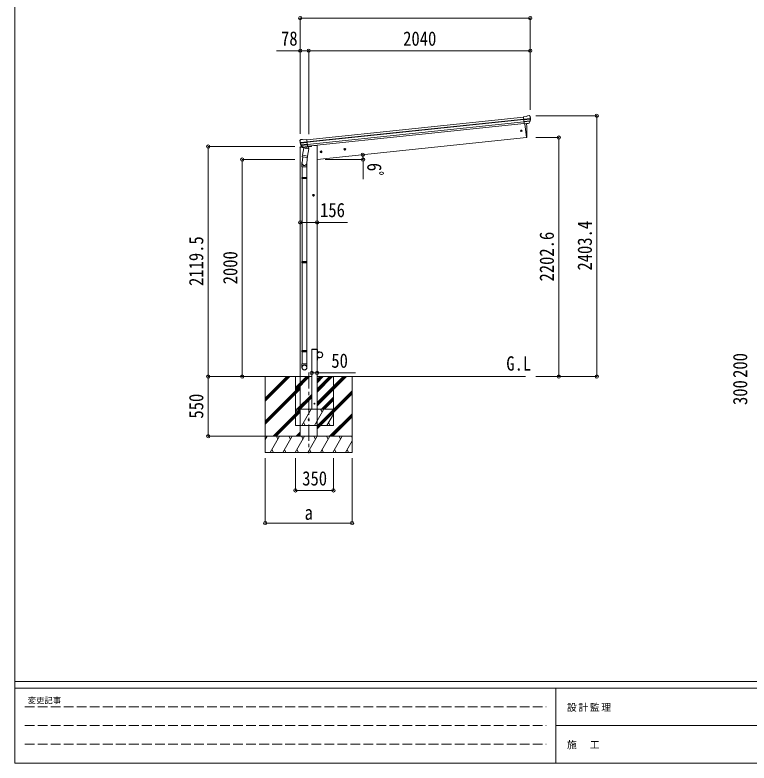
# Model space of a CAD drawing. Units: millimetres at full size, sheet at 1:30. Extents: x -8432 to 8432, y -5820 to 5820.
# Drawn here: x -8432 to -1671, y -5820 to 1075 of the extents above; entities that cross this region are included whole.
import ezdxf
from ezdxf.enums import TextEntityAlignment as Align

# ---------------------------------------------------------------- set-up
doc = ezdxf.new("R2010")
doc.units = ezdxf.units.MM
doc.header["$LTSCALE"] = 30
doc.header["$PDMODE"] = 32
doc.header["$PDSIZE"] = 30
doc.linetypes.add('CHAIN1', pattern=[8, 5, -1, 1, -1])
doc.linetypes.add('DASHED3', pattern=[4, 3, -1])
for name, color, linetype, lineweight in [('0-0_0', 7, 'Continuous', 9), ('0-1_本体', 5, 'CHAIN1', 9), ('0-3_ELV2', 4, 'Continuous', 9), ('0-6_OTH_LINE', 6, 'Continuous', 9), ('0-7_SHAPE', 7, 'Continuous', 9), ('0-9_OUTLINE', 7, 'Continuous', 9), ('F-0_240', 7, 'Continuous', 9)]:
    doc.layers.add(name, color=color, linetype=linetype, lineweight=lineweight)
doc.styles.add('ＭＳ ゴシック', font='')
doc.styles.get('ＭＳ ゴシック').set_extended_font_data('MS Gothic')

msp = doc.modelspace()

# ---------------------------------------------------------------- linework, layer by layer
at = {"layer": '0-0_0'}
for p, q in [((-6255.52, -2257.67), (-5804.39, -2257.67)), ((-6126.89, -2484.24), (-5900.26, -2257.61)), ((-6126.89, -2470.1), (-5914.4, -2257.61)), ((-6126.89, -2455.96), (-5928.54, -2257.61)), ((-6126.89, -2257.67), (-6126.89, -2957.61)), ((-5848.89, -2257.67), (-5848.89, -2707.67)), ((-5848.89, -2360.02), (-5746.54, -2257.67)), ((-5848.89, -2374.16), (-5732.4, -2257.67)), ((-5848.89, -2388.3), (-5718.25, -2257.67)), ((-5848.89, -2257.67), (-5698.89, -2257.67)), ((-5648.89, -2314.61), (-5591.89, -2257.61)), ((-5648.89, -2300.47), (-5606.03, -2257.61)), ((-5648.89, -2286.33), (-5620.17, -2257.61)), ((-5648.89, -2257.67), (-3729.94, -2257.67)), ((-5648.89, -2526.74), (-5379.81, -2257.67)), ((-5648.89, -2512.6), (-5393.96, -2257.67)), ((-5648.89, -2498.46), (-5408.1, -2257.67)), ((-5648.89, -2400.44), (-5506.12, -2257.67)), ((-5648.89, -2386.29), (-5520.26, -2257.67)), ((-5648.89, -2372.15), (-5534.41, -2257.67)), ((-5498.89, -2707.67), (-5498.89, -2257.67)), ((-5326.89, -2257.67), (-5326.89, -2957.61)), ((-6126.89, -2668.09), (-5804.89, -2346.09)), ((-6126.89, -2682.23), (-5804.89, -2360.23)), ((-6126.89, -2696.37), (-5804.89, -2374.38)), ((-5648.89, -2710.59), (-5326.89, -2388.59)), ((-5648.89, -2724.73), (-5326.89, -2402.73)), ((-5834.41, -2557.67), (-5698.89, -2422.15)), ((-5820.27, -2557.67), (-5698.89, -2436.29)), ((-5806.12, -2557.67), (-5698.89, -2450.44)), ((-5648.89, -2738.87), (-5326.89, -2416.88)), ((-5608.13, -2557.67), (-5498.89, -2448.43)), ((-5593.99, -2557.67), (-5498.89, -2462.57)), ((-5579.85, -2557.67), (-5498.89, -2476.71)), ((-6054.28, -2807.61), (-5804.89, -2558.22)), ((-6040.14, -2807.61), (-5804.89, -2572.37)), ((-6025.99, -2807.61), (-5804.89, -2586.51)), ((-5848.89, -2610.79), (-5818.22, -2557.67)), ((-5848.89, -2557.67), (-5498.89, -2557.67)), ((-5833.22, -2583.65), (-5848.22, -2557.67)), ((-5789.35, -2707.67), (-5702.75, -2557.67)), ((-5717.75, -2583.65), (-5732.75, -2557.67)), ((-5673.88, -2707.67), (-5587.28, -2557.67)), ((-5602.28, -2583.65), (-5617.28, -2557.67)), ((-5558.41, -2707.67), (-5498.89, -2604.57)), ((-5533.78, -2807.61), (-5326.89, -2600.72)), ((-5519.64, -2807.61), (-5326.89, -2614.86)), ((-5774.35, -2681.69), (-5759.36, -2707.67)), ((-5658.88, -2681.69), (-5643.88, -2707.67)), ((-5543.41, -2681.69), (-5528.41, -2707.67)), ((-5505.49, -2807.61), (-5326.89, -2629.01)), ((-5848.89, -2707.67), (-5498.89, -2707.67)), ((-5326.89, -2807.61), (-6126.89, -2807.61)), ((-6126.89, -2836.55), (-6110.18, -2807.61)), ((-6081.31, -2957.61), (-5994.71, -2807.61)), ((-6009.71, -2833.59), (-6024.71, -2807.61)), ((-5965.84, -2957.61), (-5879.24, -2807.61)), ((-5894.24, -2833.59), (-5909.24, -2807.61)), ((-5850.37, -2957.61), (-5763.77, -2807.61)), ((-5842.15, -2807.61), (-5804.39, -2769.85)), ((-5828, -2807.61), (-5804.39, -2784)), ((-5813.86, -2807.61), (-5804.39, -2798.14)), ((-5778.77, -2833.6), (-5793.77, -2807.61)), ((-5734.9, -2957.61), (-5648.3, -2807.61)), ((-5663.3, -2833.59), (-5678.3, -2807.61)), ((-5619.43, -2957.61), (-5532.83, -2807.61)), ((-5547.83, -2833.59), (-5562.83, -2807.61)), ((-5503.96, -2957.61), (-5417.36, -2807.61)), ((-5432.36, -2833.59), (-5447.36, -2807.61)), ((-5326.89, -2816.28), (-5331.89, -2807.61)), ((-6125.18, -2833.59), (-6126.89, -2830.64)), ((-5388.49, -2957.61), (-5326.89, -2850.91)), ((-6126.89, -2957.61), (-5326.89, -2957.61)), ((-6066.31, -2931.63), (-6051.31, -2957.61)), ((-5950.84, -2931.63), (-5935.84, -2957.61)), ((-5835.37, -2931.63), (-5820.37, -2957.61)), ((-5719.9, -2931.63), (-5704.9, -2957.61)), ((-5604.43, -2931.63), (-5589.43, -2957.61)), ((-5488.96, -2931.63), (-5473.96, -2957.61)), ((-5373.49, -2931.63), (-5358.5, -2957.61))]:
    msp.add_line(p, q, dxfattribs=at)
at = {"layer": '0-1_本体'}
msp.add_line((-5726.89, -2219.38), (-5726.89, -2962.7), dxfattribs=at)
at = {"layer": '0-3_ELV2'}
for p, q in [((-3722.08, 138.91), (-3748.6, 136.12)), ((-3722.08, 138.91), (-3710.48, 145.88)), ((-3709.25, 146.29), (-3695.76, 147.71)), ((-3692.1, 146.62), (-3692.1, 146.62)), ((-3692.1, 146.62), (-3686.92, 142.42)), ((-3685.53, 138.73), (-3685.84, 140.58)), ((-5744.48, -75.67), (-3748.39, 134.13)), ((-5742.49, -94.56), (-3746.41, 115.23)), ((-5742.06, -98.74), (-3745.97, 111.06)), ((-5739.97, -118.6), (-3743.88, 91.2)), ((-3742.12, 74.46), (-5738.21, -135.34)), ((-3741.82, 71.57), (-3748.6, 136.12)), ((-3746.45, 115.59), (-3686.71, 121.87)), ((-3686.23, 116), (-3745.83, 109.74)), ((-3687.06, 99.25), (-3744.1, 93.25)), ((-3688.45, 94.59), (-3743.63, 88.79)), ((-3698.46, 76.35), (-3741.84, 71.79)), ((-3741.82, 71.57), (-3731.87, 72.61)), ((-3734.94, 72.29), (-3721.55, -55.1)), ((-3731.87, 72.61), (-3731.6, 72.55)), ((-3731.6, 72.55), (-3706.27, 75.21)), ((-3706.27, 75.21), (-3706.02, 75.33)), ((-3706.02, 75.33), (-3698.32, 76.14)), ((-3697.01, 78.01), (-3687.56, 96.31)), ((-3695.96, 77.58), (-3685.84, 95.84)), ((-3721.55, -55.1), (-5648.89, -257.67)), ((-3721.55, -55.1), (-3719.49, -54.81)), ((-5806.93, -84.24), (-5807.01, -82.37)), ((-5802.14, -75.16), (-5806.34, -80.34)), ((-5742.53, -94.21), (-5802.27, -100.49)), ((-5802.14, -75.16), (-5802.14, -75.15)), ((-5801.52, -106.33), (-5741.92, -100.06)), ((-5785.29, -71.91), (-5798.78, -73.33)), ((-5784.01, -141.88), (-5797.7, -126.13)), ((-5797.22, -122.54), (-5740.18, -116.55)), ((-5783.07, -141.25), (-5796.12, -125.31)), ((-5794.89, -126.81), (-5739.71, -121.01)), ((-5771.21, -76.46), (-5784.01, -72.06)), ((-5771.21, -76.46), (-5744.69, -73.68)), ((-5737.9, -138.23), (-5744.69, -73.68)), ((-5699.66, -131.29), (-5700.08, -134.52)), ((-5806.63, -142.83), (-5807.53, -149.66)), ((-5807.53, -149.66), (-5773.8, -146.12)), ((-5804.39, -2807.61), (-5804.39, -149.33)), ((-5787.13, -138.47), (-5803.97, -140.24)), ((-5773.71, -141.99), (-5781.4, -142.8)), ((-5781.3, -142.56), (-5737.93, -138)), ((-5773.43, -142.06), (-5773.71, -141.99)), ((-5748.1, -139.39), (-5773.43, -142.06)), ((-5747.85, -139.28), (-5748.1, -139.39)), ((-5737.9, -138.23), (-5747.85, -139.28)), ((-5733.78, -141.91), (-5704.52, -138.84)), ((-5602.73, -185.45), (-5622.62, -187.54)), ((-5613.46, -179.03), (-5619.53, -183.44)), ((-5619.53, -183.44), (-5618.74, -190.91)), ((-5618.74, -190.91), (-5611.89, -193.96)), ((-5611.63, -196.44), (-5613.72, -176.55)), ((-5606.6, -182.08), (-5613.46, -179.03)), ((-5383.93, -162.45), (-5403.82, -164.55)), ((-5394.66, -156.04), (-5400.73, -160.45)), ((-5400.73, -160.45), (-5399.95, -167.91)), ((-5399.95, -167.91), (-5393.09, -170.96)), ((-5392.83, -173.44), (-5394.92, -153.55)), ((-5387.8, -159.09), (-5394.66, -156.04)), ((-5672.89, -587.22), (-5692.89, -587.22)), ((-5682.89, -579.72), (-5689.39, -583.47)), ((-5689.39, -583.47), (-5689.39, -590.98)), ((-5689.39, -590.98), (-5682.89, -594.73)), ((-5682.89, -597.22), (-5682.89, -577.22)), ((-5676.39, -583.47), (-5682.89, -579.72)), ((-5699.19, -2007.67), (-5699.08, -2005.62)), ((-5648.59, -2007.67), (-5699.19, -2007.67)), ((-5698.89, -2007.67), (-5698.89, -2557.67)), ((-5648.89, -2007.67), (-5698.89, -2007.67)), ((-5649.69, -2004.67), (-5698.08, -2004.67)), ((-5648.89, -2557.67), (-5648.89, -2007.67)), ((-5648.89, -2007.67), (-5646.89, -2007.67)), ((-5648.59, -2007.67), (-5648.69, -2005.62)), ((-5646.89, -2030.37), (-5646.89, -2007.67)), ((-5623.89, -2030.37), (-5646.89, -2030.37)), ((-5646.89, -2032.37), (-5623.89, -2032.37)), ((-5648.89, -2107.67), (-5646.89, -2107.67)), ((-5646.89, -2082.97), (-5623.89, -2082.97)), ((-5646.89, -2084.97), (-5646.89, -2107.67)), ((-5623.89, -2084.97), (-5646.89, -2084.97))]:
    msp.add_line(p, q, dxfattribs=at)
for points in [[(-5648.89, -2807.61), (-5648.89, -128.67), (-5668.89, -128.67), (-5699.74, -131.91)], [(-5611.89, -193.96), (-5605.82, -189.55), (-5606.6, -182.08)], [(-5393.09, -170.96), (-5387.02, -166.55), (-5387.8, -159.09)], [(-5682.89, -594.73), (-5676.39, -590.98), (-5676.39, -583.47)]]:
    msp.add_lwpolyline(points, dxfattribs=at)
for centre, radius in [((-3768.34, 7.45), 6.5), ((-5612.67, -186.5), 8.5), ((-5612.67, -186.5), 7.7), ((-5612.67, -186.5), 6.5), ((-5393.88, -163.5), 8.5), ((-5393.88, -163.5), 7.7), ((-5393.88, -163.5), 6.5), ((-5682.89, -587.22), 8.5), ((-5682.89, -587.22), 7.7), ((-5682.89, -587.22), 6.5), ((-5623.89, -2057.67), 25), ((-5673.89, -2507.67), 4), ((-5726.64, -2657.61), 5)]:
    msp.add_circle(centre, radius, dxfattribs=at)
for centre, radius, start, end in [((-3708.94, 143.31), 3, 96.02369, 120.97631), ((-3695.24, 142.73), 5, 51.04426, 95.95574), ((-3879.09, 117.08), 192.44, 1.4271, 6.57578), ((-3886.42, 117.61), 202, 354.13916, 6), ((-4616.15, -14.89), 900, 357.63919, 5.64986), ((-3698.58, 79.03), 2.99, 285.2717, 331.00739), ((-3690.23, 97.68), 3, 332.69111, 354.20009), ((-3886.42, 117.61), 200.2, 354.20009, 359.53883), ((-3641.43, 123.98), 45.32, 182.67122, 185.64518), ((-3686.04, 114.66), 1.35, 95.1605, 97.91927), ((-3683.43, 116.22), 2.74, 179.02151, 184.43412), ((-3688.46, 97.29), 3, 331, 354.13916), ((-3719.91, -51.84), 3, 278, 357.63919), ((-5606.03, -63.13), 202, 186, 197.86084), ((-5613.1, -65.18), 192.44, 185.42422, 190.5729), ((-5846.99, -107.83), 45.32, 6.35482, 9.32878), ((-5798.26, -78.3), 5, 96.04426, 140.95574), ((-5804.3, -106.69), 2.74, 7.56588, 12.97849), ((-5801.42, -107.67), 1.35, 94.08073, 96.8395), ((-5606.03, -63.13), 200.2, 192.46117, 197.79991), ((-5795.44, -124.16), 3, 197.86084, 221), ((-5793.79, -123.41), 3, 197.79991, 219.30889), ((-5784.98, -74.9), 3, 71.02369, 95.97631), ((-5705.04, -133.86), 5, 276, 352.5), ((-5803.66, -143.22), 3, 96, 172.5), ((-5781.75, -139.92), 2.99, 220.99261, 266.7283), ((-5698.08, -2005.67), 1, 90, 176.99994), ((-5649.69, -2005.67), 1, 3.00011, 90), ((-5646.89, -2030.37), 2, 180, 270), ((-5623.89, -2057.67), 27.3, 270, 90), ((-5623.89, -2057.67), 25.3, 270, 90), ((-5646.89, -2084.97), 2, 90, 180)]:
    msp.add_arc(centre, radius, start, end, dxfattribs=at)
for centre, major_axis, ratio, start_param, end_param in [((-3687.79, 139.12), (-0.87, 5.91), 0.020485, 0.671432, 1.5691306), ((-3693.19, 143.64), (5.88, -1.31), 0.24881, 0.460585, 0.4641038), ((-3688.81, 140.09), (-2.34, 1.9), 0.995767, 3.9859716, 4.712389), ((-3698.78, 79.33), (-0.11, 3), 0.642905, 3.2459383, 4.203928), ((-3698.64, 79.13), (1.66, -2.51), 0.997631, 5.8041905, 5.8929484), ((-3698.72, 79.24), (3.53, -2.11), 0.650902, 5.2561448, 5.3289554), ((-3696.35, 79.59), (1.08, 3.13), 0.040856, 2.1135035, 2.1416249), ((-3884.12, 95.66), (-20.92, 199.05), 0.994373, 4.7113789, 4.7277536), ((-5804, -82.22), (1.9, 2.34), 0.995767, 1.5707963, 2.2972137), ((-5800.46, -77.84), (-5.48, -2.51), 0.24881, 5.8190815, 5.8226003), ((-5804.8, -83.38), (-0.38, 5.97), 0.020485, 4.7140547, 5.6117533), ((-5603.72, -85.07), (-20.92, 199.05), 0.994373, 1.5554317, 1.5718064), ((-5784.05, -139.84), (-1.71, 2.84), 0.040856, 4.1415604, 4.1696818), ((-5781.62, -139.59), (-0.51, 2.96), 0.642905, 2.0792573, 3.037247), ((-5781.66, -139.69), (-3.02, -2.79), 0.650902, 0.9542299, 1.0270405), ((-5781.71, -139.81), (-1.1, -2.8), 0.997631, 0.3902369, 0.4789948)]:
    msp.add_ellipse(centre, major_axis=major_axis, ratio=ratio, start_param=start_param, end_param=end_param, dxfattribs=at)
at = {"layer": '0-6_OTH_LINE'}
for p, q in [((-5804.39, 1045.72), (-5804.39, 201.05)), ((-3686.5, 1045.72), (-5804.39, 1045.72)), ((-3686.5, 1045.72), (-3686.5, 201.05)), ((-5804.39, 745.72), (-6021.68, 745.72)), ((-5804.39, 745.72), (-5804.39, -21.69)), ((-5726.64, 745.72), (-5804.39, 745.72)), ((-3686.5, 745.72), (-5726.64, 745.72)), ((-5726.64, 745.72), (-5726.64, -23.52)), ((-3686.5, 745.72), (-3686.5, 201.05)), ((-3072.81, 145.72), (-3635.67, 145.72)), ((-3072.81, -2257.67), (-3072.81, 145.72)), ((-3422.81, -55.1), (-3635.67, -55.1)), ((-3422.81, -55.1), (-3422.81, -2257.67)), ((-6651.86, -138.18), (-5854.89, -138.18)), ((-6651.86, -138.18), (-6651.86, -2257.67)), ((-6338.33, -2257.67), (-6338.33, -257.67)), ((-6338.33, -257.67), (-5854.89, -257.67)), ((-5804.39, -837.22), (-5648.89, -837.22)), ((-5648.89, -837.22), (-5369.27, -837.22)), ((-6651.86, -2257.67), (-6127.89, -2257.67)), ((-6651.86, -2807.67), (-6651.86, -2257.67)), ((-6338.33, -2257.67), (-6127.89, -2257.67)), ((-5698.89, -2224.11), (-5648.89, -2224.11)), ((-5648.89, -2224.11), (-5295, -2224.11)), ((-3422.81, -2257.67), (-3635.67, -2257.67)), ((-3072.81, -2257.67), (-3635.67, -2257.67)), ((-6651.86, -2807.67), (-6127.89, -2807.67)), ((-6126.89, -3607.61), (-6126.89, -3008.61)), ((-5848.89, -3307.61), (-5848.89, -3008.61)), ((-5498.89, -3307.61), (-5498.89, -3008.61)), ((-5326.89, -3607.61), (-5326.89, -3008.61)), ((-5848.89, -3307.61), (-5498.89, -3307.61)), ((-5326.89, -3607.61), (-6126.89, -3607.61))]:
    msp.add_line(p, q, dxfattribs=at)
at = {"layer": '0-6_OTH_LINE', "lineweight": 18}
for q in [(-5574.52, -257.67), (-5225.97, -439.17)]:
    msp.add_line((-5225.97, -257.67), q, dxfattribs=at)
at = {"layer": '0-6_OTH_LINE'}
msp.add_arc((-5574.52, -257.67), 348.55, 0, 7.27608, dxfattribs=at)
for p in [(-5804.39, 1045.72), (-3686.5, 1045.72), (-5804.39, 745.72), (-5726.64, 745.72), (-3686.5, 745.72), (-3072.81, 145.72), (-3422.81, -55.1), (-6651.86, -138.18), (-5228.78, -213.53), (-6338.33, -257.67), (-5225.97, -257.67), (-5804.39, -837.22), (-5648.89, -837.22), (-6651.86, -2257.67), (-6338.33, -2257.67), (-5698.89, -2224.11), (-5648.89, -2224.11), (-3422.81, -2257.67), (-3072.81, -2257.67), (-6651.86, -2807.67), (-5848.89, -3307.61), (-5498.89, -3307.61), (-6126.89, -3607.61), (-5326.89, -3607.61)]:
    msp.add_point(p, dxfattribs=at)
at = {"layer": '0-9_OUTLINE'}
for p, q in [((-5738.07, -136.65), (-5737.14, -136.84)), ((-5737.14, -136.84), (-5725.94, -153.76)), ((-5770.57, -151.17), (-5783.93, -216.82)), ((-5780.55, -142.8), (-5739.89, -138.53)), ((-5777.2, -143.11), (-5777.34, -143.83)), ((-5776.73, -144.96), (-5751.98, -154.71)), ((-5725.69, -160.3), (-5770.57, -151.17)), ((-5768.4, -148.25), (-5769.05, -151.48)), ((-5747.59, -139.73), (-5750.51, -154.08)), ((-5739.05, -225.95), (-5725.69, -160.3)), ((-5725.94, -153.76), (-5727.21, -159.99)), ((-5781.52, -232.11), (-5787.08, -287.83)), ((-5786.41, -229.07), (-5783.92, -216.83)), ((-5786.19, -230.47), (-5786.19, -230.47)), ((-5784.86, -231.43), (-5743.9, -239.76)), ((-5739.05, -225.95), (-5783.93, -216.82)), ((-5738.61, -223.82), (-5745.27, -291.56)), ((-5739.06, -225.95), (-5741.6, -238.42)), ((-5789.23, -324.99), (-5789.23, -290.64)), ((-5743.23, -324.99), (-5789.23, -324.99)), ((-5787.23, -324.99), (-5787.23, -421.74)), ((-5745.23, -324.99), (-5745.23, -421.74)), ((-5743.23, -290.34), (-5743.23, -324.99)), ((-5789.23, -423.74), (-5788.23, -421.74)), ((-5743.23, -423.74), (-5789.23, -423.74)), ((-5743.23, -431.74), (-5789.23, -431.74)), ((-5744.23, -421.74), (-5788.23, -421.74)), ((-5744.23, -433.74), (-5788.23, -433.74)), ((-5787.23, -433.74), (-5787.23, -1197.62)), ((-5745.23, -433.74), (-5745.23, -1197.62)), ((-5743.23, -423.74), (-5744.23, -421.74)), ((-5743.23, -431.74), (-5744.23, -433.74)), ((-5743.23, -423.74), (-5743.23, -431.74)), ((-5789.23, -1199.62), (-5788.23, -1197.62)), ((-5743.23, -1199.62), (-5789.23, -1199.62)), ((-5743.23, -1207.62), (-5789.23, -1207.62)), ((-5744.23, -1197.62), (-5788.23, -1197.62)), ((-5744.23, -1209.62), (-5788.23, -1209.62)), ((-5787.23, -1209.62), (-5787.23, -2018.11)), ((-5745.23, -1209.62), (-5745.23, -2018.11)), ((-5743.23, -1199.62), (-5744.23, -1197.62)), ((-5743.23, -1207.62), (-5744.23, -1209.62)), ((-5743.23, -1199.62), (-5743.23, -1207.62)), ((-5789.23, -2020.11), (-5788.23, -2018.11)), ((-5743.23, -2020.11), (-5789.23, -2020.11)), ((-5743.23, -2028.11), (-5789.23, -2028.11)), ((-5744.23, -2018.11), (-5788.23, -2018.11)), ((-5744.23, -2030.11), (-5788.23, -2030.11)), ((-5787.23, -2030.11), (-5787.23, -2140.11)), ((-5745.23, -2030.11), (-5745.23, -2140.11)), ((-5743.23, -2020.11), (-5744.23, -2018.11)), ((-5743.23, -2028.11), (-5744.23, -2030.11)), ((-5743.23, -2020.11), (-5743.23, -2028.11)), ((-5789.23, -2174.26), (-5789.23, -2140.11)), ((-5743.23, -2140.11), (-5789.23, -2140.11)), ((-5743.23, -2174.26), (-5743.23, -2140.11))]:
    msp.add_line(p, q, dxfattribs=at)
for points in [[(-5789.23, -423.74), (-5789.23, -431.74), (-5788.23, -433.74)], [(-5789.23, -1199.62), (-5789.23, -1207.62), (-5788.23, -1209.62)], [(-5789.23, -2020.11), (-5789.23, -2028.11), (-5788.23, -2030.11)]]:
    msp.add_lwpolyline(points, dxfattribs=at)
for centre, radius, start, end in [((-5780.61, -142.31), 0.5, 240.73754, 276), ((-5777.69, -143.01), 0.5, 348.5, 96), ((-5776.36, -144.03), 1, 168.5, 248.5), ((-5751.5, -153.8), 1.03, 242.53897, 344.46569), ((-5747.01, -139.89), 0.604, 93.09842, 164.70595), ((-5739.94, -138.03), 0.5, 276, 311.26246), ((-5784.51, -229.5), 1.95, 167.54017, 209.97766), ((-5784.46, -229.47), 2, 209.90962, 258.5), ((-5743.5, -237.8), 2, 258.5, 341.96843), ((-5759.23, -290.64), 30, 177.45142, 180)]:
    msp.add_arc(centre, radius, start, end, dxfattribs=at)
for centre, major_axis, ratio, start_param, end_param in [((-5766.23, -290.34), (23, 0), 0.996195, 2.621936, 6.6074797), ((-5766.23, -290.34), (21, 0), 0.996195, 3.0215498, 6.2247991), ((-5766.23, -2172.51), (-23, 0), 0.996195, 3.1415927, 6.2831853), ((-5766.23, -2174.26), (-23, 0), 0.996195, 3.1415927, 6.2831853), ((-5766.23, -2174.26), (0, -23.43), 0.981806, 4.712389, 7.8539816)]:
    msp.add_ellipse(centre, major_axis=major_axis, ratio=ratio, start_param=start_param, end_param=end_param, dxfattribs=at)
msp.add_ellipse((-5766.23, -2174.26), major_axis=(21, 0), ratio=0.996195, dxfattribs=at)
at = {"layer": 'F-0_240', "color": 5}
for p, q in [((-8432.06, 5820), (-8432.06, -5820)), ((-8432.06, -5070), (8007.94, -5070)), ((-8432.06, -5130), (5341.19, -5130)), ((-3448.82, -5130), (-3448.82, -5820)), ((-3448.82, -5475), (2701.18, -5475)), ((-8432.06, -5820), (8007.94, -5820))]:
    msp.add_line(p, q, dxfattribs=at)
at = {"layer": 'F-0_240', "color": 4, "linetype": 'DASHED3'}
for p, q in [((-8342.06, -5302.5), (-3538.82, -5302.5)), ((-8342.06, -5475), (-3538.82, -5475)), ((-8342.06, -5647.5), (-3538.82, -5647.5))]:
    msp.add_line(p, q, dxfattribs=at)

# ---------------------------------------------------------------- texts
at = {"layer": '0-6_OTH_LINE', "color": 7, "style": 'ＭＳ ゴシック', "width": 0.85}
for s, p in [('78', (-5981.42, 752.61)), ('2040', (-4856.57, 751.72)), ('156', (-5621.96, -828.25)), ('50', (-5518.23, -2216.58)), ('350', (-5786.39, -3301.61)), ('a', (-5764.39, -3617.61))]:
    msp.add_text(s, height=132, dxfattribs=at).set_placement(p, align=Align.BOTTOM_LEFT)
for s, rotation, p in [('6ﾟ', 270, (-5226.43, -289.19)), ('2403.4', 90, (-3078.81, -1280.97)), ('2202.6', 90, (-3428.81, -1381.39)), ('2119.5', 90, (-6657.86, -1422.93)), ('2000', 90, (-6344.33, -1407.67)), ('200', 90, (-1647.61, -2270.17)), ('300', 90, (-1647.61, -2520.17)), ('550', 90, (-6657.86, -2645.17))]:
    msp.add_text(s, height=132, rotation=rotation, dxfattribs=at).set_placement(p, align=Align.BOTTOM_LEFT)
at = {"layer": '0-7_SHAPE', "style": 'ＭＳ ゴシック', "width": 0.85}
msp.add_text('G.L', height=132, dxfattribs=at).set_placement((-3906.21, -2242.71), align=Align.BOTTOM_LEFT)
at = {"layer": 'F-0_240', "style": 'ＭＳ ゴシック'}
msp.add_text('変更記事', height=54.99, dxfattribs=at).set_placement((-8314.83, -5287.5), align=Align.BOTTOM_LEFT)
at = {"layer": 'F-0_240', "char_height": 65.98, "attachment_point": 7, "style": 'ＭＳ ゴシック'}
for s, insert in [('\\T1.17;設計監理', (-3347.49, -5347.5)), ('\\T1.17;施\u3000工', (-3347.49, -5692.5))]:
    msp.add_mtext(s, dxfattribs=dict(at, insert=insert))

doc.saveas('drawing.dxf')
